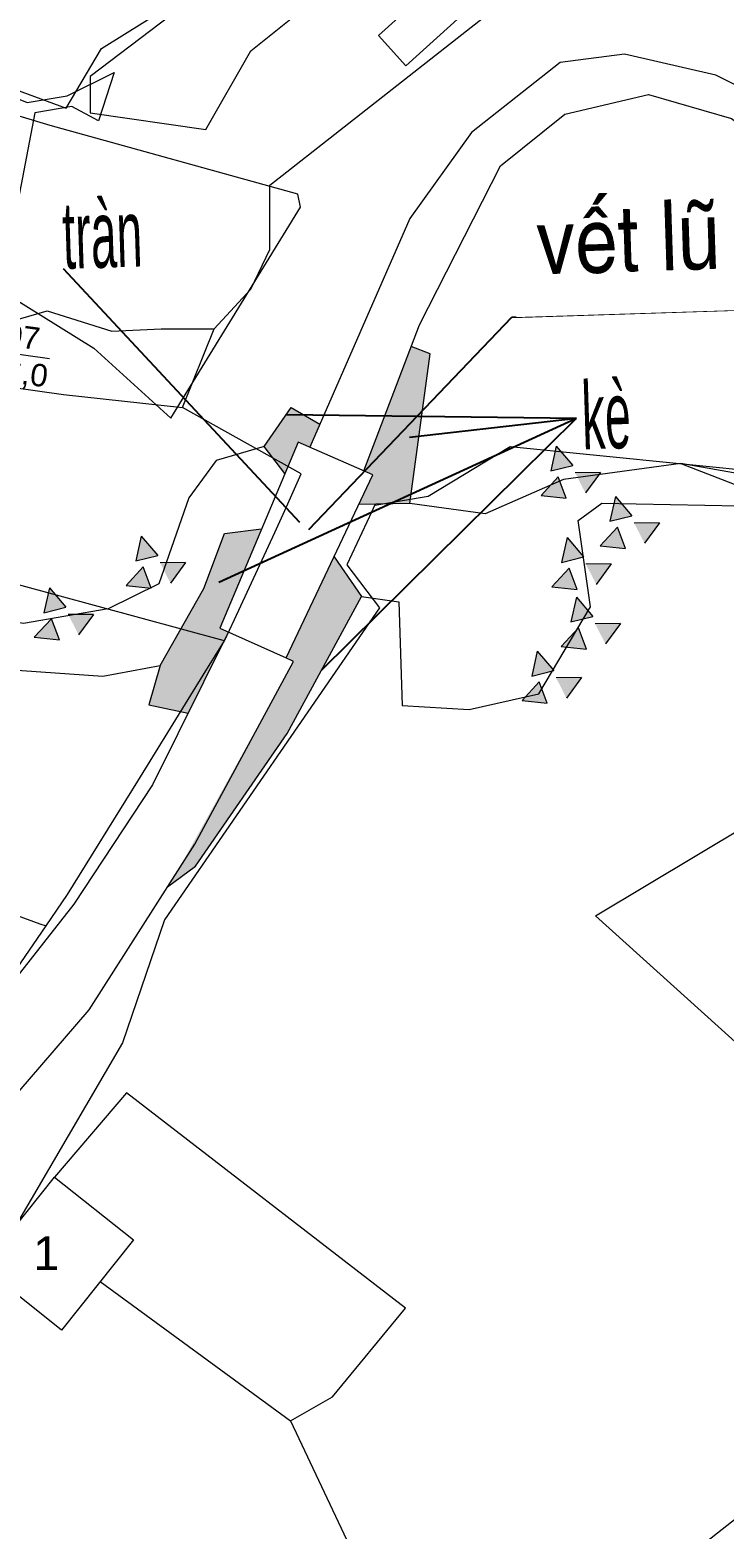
# Model space of a CAD drawing. Header units: metres. Extents: x 0 to 551036, y 0 to 1845929.
# Drawn here: x 548243.8 to 548305.8, y 1841188.5 to 1841322.4 of the extents above; entities that cross this region are included whole.
import ezdxf
from ezdxf.enums import TextEntityAlignment as Align

# ---------------------------------------------------------------- set-up
doc = ezdxf.new("R2010")
doc.units = ezdxf.units.M
doc.header["$MEASUREMENT"] = 0
for name, color, linetype, lineweight in [('BD HH1 KEM TMB$0$ao_ho_song_suoi', 7, 'Continuous', 0), ('BD HH1 KEM TMB$0$caucong', 7, 'Continuous', 0), ('BD HH1 KEM TMB$0$chamnha', 7, 'Continuous', 0), ('BD HH1 KEM TMB$0$Duong BT', 7, 'Continuous', 0), ('BD HH1 KEM TMB$0$duongdapcao', 7, 'Continuous', 0), ('BD HH1 KEM TMB$0$ghichuthuyetminh', 7, 'Continuous', 0), ('BD HH1 KEM TMB$0$nha', 7, 'Continuous', 0), ('BD HH1 KEM TMB$0$ranhgioithucvat', 7, 'Continuous', 0), ('BD HH1 KEM TMB$0$san_mong', 7, 'Continuous', 0), ('BD HH1 KEM TMB$0$tuong_ke', 7, 'Continuous', 0), ('Level 10', 7, 'Continuous', 0), ('Level 13', 7, 'Continuous', 0), ('Level 15', 7, 'Continuous', 0), ('Level 2', 7, 'Continuous', 0), ('Level 22', 7, 'Continuous', 0), ('Level 4', 7, 'Continuous', 0)]:
    doc.layers.add(name, color=color, linetype=linetype, lineweight=lineweight)
doc.styles.add('BD HH1 KEM TMB$0$chamnha', font='', dxfattribs={"height": 4})
doc.styles.add('BD HH1 KEM TMB$0$ghichuduongdien', font='', dxfattribs={"height": 6})
doc.styles.add('BD HH1 KEM TMB$0$Standard', font='txt.shx')
doc.styles.get("Standard").update_dxf_attribs({"font": '', "height": 4})
doc.styles.add('Style-Arial', font='arial.ttf')
doc.styles.get('BD HH1 KEM TMB$0$chamnha').set_extended_font_data('.VnArial')
doc.styles.get('BD HH1 KEM TMB$0$ghichuduongdien').set_extended_font_data('.VnArial Narrow')
doc.styles.get('Standard').set_extended_font_data('.VnArial')
doc.dimstyles.get("Standard").update_dxf_attribs({"dimtxt": 0.18, "dimasz": 0.18, "dimexe": 0.18, "dimexo": 0.0625, "dimgap": 0.09, "dimtad": 0, "dimtih": 1, "dimtoh": 1, "dimdec": 4, "dimzin": 0, "dimdsep": 46, "dimtxsty": 'Standard', "dimcen": 0.09, "dimadec": 0, "dimazin": 0, "dimtfac": 1, "dimtdec": 4, "dimtofl": 0, "dimtmove": 0, "dimatfit": 3, "dimfxl": 1, "dimtolj": 1, "dimtzin": 0, "dimarcsym": 0})

# ---------------------------------------------------------------- blocks, each defined once
blk = doc.blocks.new('BD HH1 KEM TMB$0$DA1')
at = {"layer": 'Level 10'}
for points in [[(42581.57, 97263.99), (42583.85, 97274.22), (42590.67, 97266.26)], [(42587.98, 97252.76), (42577.56, 97253.84), (42584.67, 97261.53)]]:
    blk.add_hatch(color=7, dxfattribs=at).paths.add_polyline_path(points)
at = {"layer": 'Level 10', "extrusion": (0, 0, -1)}
blk.add_hatch(color=7, dxfattribs=at).paths.add_polyline_path([(-42595.88, 97254.87), (-42602.1, 97263.31), (-42591.62, 97263.22)])
at = {"layer": 'Level 10', "color": 7}
for p, q in [((42583.85, 97274.22, 1062767.06), (42581.57, 97263.99, 1062767.06)), ((42583.85, 97274.22, 1062767.06), (42590.67, 97266.26, 1062767.06)), ((42581.57, 97263.99, 1062767.06), (42590.67, 97266.26, 1062767.06)), ((42577.56, 97253.84, 1062767.06), (42584.67, 97261.53, 1062767.06)), ((42587.98, 97252.76, 1062767.06), (42584.67, 97261.53, 1062767.06)), ((42602.1, 97263.31, 1062767.06), (42591.62, 97263.22, 1062767.06)), ((42602.1, 97263.31, 1062767.06), (42595.88, 97254.87, 1062767.06)), ((42577.56, 97253.84, 1062767.06), (42587.98, 97252.76, 1062767.06))]:
    blk.add_line(p, q, dxfattribs=at)
blk = doc.blocks.new('N_THUA_160')
at = {"layer": 'Level 13', "color": 2, "linetype": 'Continuous', "lineweight": 0}
blk.add_line((-0.63, 0.09), (6.16, -0.85), dxfattribs=at)
at = {"layer": 'Level 13', "color": 5, "linetype": 'Continuous', "lineweight": 0, "style": 'Style-Arial'}
blk.add_text('807', height=2, rotation=352.1196, dxfattribs=at).set_placement((2.99, 1.2), align=Align.MIDDLE_CENTER)
at = {"layer": 'Level 2', "color": 3, "linetype": 'Continuous', "lineweight": 0, "style": 'Style-Arial'}
blk.add_text('DGT', height=2, rotation=352.1196, dxfattribs=at).set_placement((-1.22, 0.17), align=Align.MIDDLE_RIGHT)
at = {"layer": 'Level 4', "color": 1, "linetype": 'Continuous', "lineweight": 0, "style": 'Style-Arial'}
blk.add_text('946,0', height=2, rotation=352.1196, dxfattribs=at).set_placement((2.55, -1.97), align=Align.MIDDLE_CENTER)

msp = doc.modelspace()

# ---------------------------------------------------------------- hatches: boundary and pattern name
at = {"layer": 'Level 22'}
h = msp.add_hatch(dxfattribs=at)
h.set_pattern_fill('HONEY', color=256, style=0, pattern_type=2)
h.set_pattern_definition([(0, (-0.0008, -0.0002), (0.1875, 0.108253), [0.125, -0.25]), (120, (-0.0008, -0.0002), (-0.187499848036, 0.1082532632096), [0.125, -0.25]), (60, (-0.0008, -0.0002), (1.51964e-07, 0.2165062632096), [-0.25, 0.125])])
h.paths.add_polyline_path([(548268.79374, 1841285.10317), (548269.69153, 1841287.15543), (548267.15472, 1841288.65153), (548264.7309, 1841285.18865), (548266.58814, 1841282.76193), (548267.76227, 1841285.55372)])
h.paths.add_polyline_path([(548273.18373, 1841279.98807), (548277.72008, 1841280.09656), (548279.54144, 1841293.45321), (548277.85341, 1841294.0977), (548273.61421, 1841282.99441), (548274.43684, 1841282.63454)])
h.paths.add_polyline_path([(548256.30779, 1841246.00525), (548258.60777, 1841247.6997), (548266.79191, 1841259.56152), (548273.40633, 1841271.77823), (548270.98234, 1841275.33892), (548266.70214, 1841266.29949), (548267.35621, 1841265.98238)])
h.paths.add_polyline_path([(548254.43781, 1841262.11563), (548257.95398, 1841261.37809), (548261.55283, 1841268.62211), (548260.78666, 1841268.96738), (548264.50722, 1841277.81399), (548261.19602, 1841277.4134), (548259.33871, 1841272.50414), (548255.44435, 1841265.62686)])

# ---------------------------------------------------------------- linework, layer by layer
at = {"layer": 'BD HH1 KEM TMB$0$ao_ho_song_suoi', "flags": 128}
for points in [[(548266.58814, 1841282.76193), (548264.7309, 1841285.18865), (548260.44111, 1841283.93042), (548257.99665, 1841280.5805), (548255.32453, 1841272.90204), (548250.81905, 1841270.67055), (548243.25801, 1841269.37468), (548234.71438, 1841270.70819), (548231.73071, 1841273.2623), (548230.10107, 1841277.47255), (548229.70564, 1841283.38733), (548236.7035, 1841285.78013), (548231.63484, 1841293.04993), (548201.24687, 1841307.13249), (548176.07134, 1841316.24663), (548154.15509, 1841316.89188), (548121.55032, 1841312.93435), (548107.8302, 1841306.85826), (548101.09596, 1841289.5172)], [(548035.37117, 1841223.48136), (548068.58705, 1841210.3613), (548084.7756, 1841195.28936), (548105.58945, 1841191.28882), (548121.9098, 1841203.20979), (548123.58737, 1841232.7837), (548120.47189, 1841245.10257), (548106.05677, 1841262.1694), (548103.25283, 1841269.05206), (548106.4522, 1841289.85058), (548114.06117, 1841301.96512), (548119.82482, 1841306.84213), (548154.73026, 1841310.92333), (548178.76743, 1841310.85342), (548195.57908, 1841302.37378), (548213.12166, 1841291.93688), (548223.12717, 1841286.09738), (548226.17076, 1841271.85351), (548235.85273, 1841265.69676), (548250.33975, 1841264.65899), (548255.44435, 1841265.62686), (548259.33871, 1841272.50414), (548261.19602, 1841277.4134), (548264.50722, 1841277.81399)], [(548304.40542, 1841082.86013), (548297.3117, 1841093.80786), (548298.62979, 1841110.5198), (548306.69411, 1841136.25447), (548318.12555, 1841159.66625), (548327.63976, 1841171.93136), (548349.89153, 1841191.53616), (548354.9482, 1841199.95128), (548341.58756, 1841228.63797), (548327.50795, 1841264.59446), (548318.35322, 1841276.45629), (548309.28236, 1841282.34418), (548301.90105, 1841283.64543), (548291.42822, 1841282.22588), (548284.45433, 1841279.1502), (548277.72008, 1841280.09656), (548273.18373, 1841279.98807)], [(548270.98234, 1841275.33892), (548273.40633, 1841271.77823), (548276.76147, 1841271.3158), (548277.04905, 1841262.04035), (548283.01641, 1841261.70697), (548289.22342, 1841263.09426), (548293.84872, 1841270.85337), (548292.7583, 1841278.58023), (548294.85526, 1841280.12883), (548307.1135, 1841279.88148), (548316.75953, 1841268.82622), (548321.56456, 1841259.60454), (548329.95241, 1841232.35891), (548343.19323, 1841205.66711), (548342.35445, 1841199.41358), (548326.46546, 1841185.09981), (548326.46546, 1841179.93244), (548311.90656, 1841168.26419), (548299.01323, 1841155.20328), (548290.34978, 1841126.46282), (548283.85519, 1841107.34195), (548285.77242, 1841086.94133), (548288.67222, 1841046.89827)]]:
    msp.add_lwpolyline(points, dxfattribs=at)
at = {"layer": 'BD HH1 KEM TMB$0$caucong', "flags": 128}
msp.add_lwpolyline([(548266.70297, 1841266.30124), (548274.43684, 1841282.63454), (548267.76251, 1841285.55429), (548260.78666, 1841268.96738), (548266.70297, 1841266.30124)], dxfattribs=at)
at = {"layer": 'BD HH1 KEM TMB$0$Duong BT', "flags": 128}
for points in [[(548482.68081, 1841231.67243), (548443.29621, 1841228.6541), (548426.43664, 1841228.77778), (548407.98337, 1841232.4073), (548389.02683, 1841241.16118), (548372.49079, 1841255.30826), (548354.48088, 1841272.75148), (548339.57447, 1841289.52257), (548322.35542, 1841306.74534), (548314.54274, 1841313.55809), (548305.02852, 1841318.31142), (548296.88032, 1841320.19878), (548291.12866, 1841319.45136), (548283.24408, 1841313.19783), (548277.73206, 1841305.5355), (548268.79374, 1841285.10317)], [(548273.61421, 1841282.99441), (548278.59481, 1841296.03959), (548285.82035, 1841310.22431), (548291.54805, 1841314.85397), (548299.01323, 1841316.59614), (548306.43049, 1841314.45606), (548316.19634, 1841307.32069), (548340.65291, 1841282.98405), (548359.69333, 1841263.2018), (548375.60627, 1841247.24802), (548388.11615, 1841237.51552), (548405.7546, 1841229.54132), (548423.27322, 1841225.91717), (548437.53256, 1841225.15363), (548453.36163, 1841226.46563), (548483.82786, 1841228.66287)], [(548261.58288, 1841268.6826), (548254.76736, 1841254.96387), (548247.7618, 1841244.33093), (548238.74055, 1841232.85897), (548230.85597, 1841220.97564), (548220.86245, 1841207.7588), (548210.89289, 1841196.70353), (548197.66406, 1841182.44891), (548178.12037, 1841162.11282), (548156.26403, 1841140.16898), (548145.91103, 1841131.18389), (548130.51334, 1841120.47814), (548111.64068, 1841109.70786), (548099.57416, 1841105.66968), (548091.30614, 1841104.44371), (548082.57079, 1841103.88987), (548064.36916, 1841109.99822), (548048.03682, 1841117.41321)], [(548042.88429, 1841115.22474), (548060.41489, 1841109.14327), (548073.97924, 1841103.54574), (548083.37363, 1841100.77654), (548090.26365, 1841100.81956), (548100.77242, 1841103.72856), (548109.98707, 1841105.73958), (548117.59605, 1841109.00347), (548138.30206, 1841121.87618), (548160.79347, 1841139.5775), (548172.93189, 1841152.04694), (548197.05294, 1841176.03944), (548210.20988, 1841191.26731), (548225.12827, 1841207.7803), (548238.60874, 1841222.70706), (548249.10554, 1841234.88613), (548258.53587, 1841249.66233), (548267.35621, 1841265.98238), (548266.59331, 1841266.35225)]]:
    msp.add_lwpolyline(points, dxfattribs=at)
at = {"layer": 'BD HH1 KEM TMB$0$duongdapcao', "flags": 128}
for points in [[(548230.87994, 1841321.33334), (548247.06849, 1841315.37017), (548250.21992, 1841320.70422), (548259.51845, 1841326.5491), (548265.77339, 1841330.45286), (548277.19285, 1841338.13669), (548283.26804, 1841343.76649), (548280.40419, 1841353.68719), (548269.89542, 1841359.4783), (548248.61425, 1841339.12608), (548243.72533, 1841337.72804), (548230.47253, 1841321.78501), (548230.87994, 1841321.33334)], [(548269.99128, 1841324.10791), (548276.71354, 1841333.92107), (548274.17322, 1841335.31373), (548265.09038, 1841328.03317), (548256.33107, 1841323.61322), (548249.2014, 1841318.21464), (548249.2014, 1841314.94538), (548259.51845, 1841313.47206), (548263.53263, 1841320.50527), (548267.54682, 1841323.69925), (548269.99128, 1841324.10791)], [(548267.72656, 1841307.71321), (548245.63057, 1841313.8377), (548236.32006, 1841316.63378), (548224.19362, 1841322.88731), (548214.09226, 1841305.95491), (548231.43114, 1841296.44824), (548240.28631, 1841299.696), (548249.54889, 1841293.96404), (548256.39098, 1841287.7105), (548267.97819, 1841306.53026), (548267.72656, 1841307.71321)]]:
    msp.add_lwpolyline(points, close=True, dxfattribs=at)
at = {"layer": 'BD HH1 KEM TMB$0$nha', "flags": 128}
for points in [[(548274.94011, 1841321.86029), (548284.44234, 1841330.46361), (548286.88119, 1841327.76994), (548277.37895, 1841319.16663), (548274.94011, 1841321.86029)], [(548239.61528, 1841211.9099), (548246.026, 1841219.954), (548253.05966, 1841214.34855), (548246.64895, 1841206.30445), (548239.61528, 1841211.9099)]]:
    msp.add_lwpolyline(points, close=True, dxfattribs=at)
at = {"layer": 'BD HH1 KEM TMB$0$ranhgioithucvat', "flags": 128}
for points in [[(548301.90105, 1841283.64543), (548362.8703, 1841260.01667)], [(548267.06751, 1841198.1876), (548276.60314, 1841178.02915), (548301.95312, 1841185.67672), (548327.78104, 1841205.99122), (548318.93226, 1841221.0477), (548294.30009, 1841243.2739), (548321.56456, 1841259.60454)]]:
    msp.add_lwpolyline(points, dxfattribs=at)
at = {"layer": 'BD HH1 KEM TMB$0$san_mong', "flags": 128}
for points in [[(548277.72008, 1841280.09656), (548279.54144, 1841293.45321), (548277.85341, 1841294.0977)], [(548264.7309, 1841285.18865), (548267.15472, 1841288.65153), (548269.69153, 1841287.15543)], [(548256.1079, 1841245.85799), (548258.60777, 1841247.6997), (548266.79191, 1841259.56152), (548273.40633, 1841271.77823)], [(548255.44435, 1841265.62686), (548254.43781, 1841262.11563), (548257.95398, 1841261.37809)]]:
    msp.add_lwpolyline(points, dxfattribs=at)
at = {"layer": 'BD HH1 KEM TMB$0$tuong_ke', "flags": 128}
msp.add_lwpolyline([(548250.09146, 1841210.62408), (548267.06751, 1841198.1876), (548270.81808, 1841200.34381), (548277.33664, 1841208.24273), (548252.43671, 1841227.4819), (548246.026, 1841219.954)], dxfattribs=at)
at = {"layer": 'Level 10', "color": 5, "linetype": 'Continuous', "lineweight": 0}
msp.add_line((548257.45, 1841288.67), (548260.26, 1841295.69), dxfattribs=at)
at = {"layer": 'Level 10', "color": 5, "linetype": 'Continuous', "lineweight": 0, "flags": 128}
for points in [[(548235.26, 1841326.11), (548233.12, 1841322.04), (548235.14, 1841320.38), (548239.32, 1841317.61), (548243.6, 1841315.88), (548247.17, 1841316.48), (548251.34, 1841318.57), (548249.95, 1841314.24), (548247.56, 1841315.52), (548244.26, 1841314.96), (548242.66, 1841306.53), (548240.38, 1841299.34), (548240.32, 1841296.73), (548242.09, 1841296.32), (548245.37, 1841297.27), (548251.13, 1841295.48), (548255.54, 1841295.67), (548260.26, 1841295.69)], [(548125.33, 1841315.26), (548134.3604, 1841319.3574), (548138.84, 1841321.39), (548174.23, 1841319.96), (548202.3, 1841310.54), (548213.77, 1841306.17), (548221, 1841299.49), (548237.51, 1841291.12), (548246.83, 1841289.83), (548257.45, 1841288.67)], [(548201.23, 1841292.91), (548227.55, 1841276.98), (548261.0516, 1841267.8803), (548261.2, 1841267.84)], [(548261.2, 1841267.84), (548262.0841, 1841269.7402), (548265.69, 1841277.49), (548266.7185, 1841279.7789), (548268.04, 1841282.72), (548257.45, 1841288.67)], [(548309.78, 1841282.83), (548286.68, 1841285.14), (548279.37, 1841280.7), (548274.5975, 1841279.9145), (548274.57, 1841279.91), (548274.4461, 1841279.6425), (548274.3239, 1841279.3787), (548272.12, 1841274.62), (548275.02, 1841270.76), (548255.85, 1841242.91), (548252.1, 1841231.94), (548227.42, 1841189.73), (548202.68, 1841173.4), (548183.64, 1841151.95), (548167.79, 1841134.89), (548156.99, 1841123.36), (548139.72, 1841112.68), (548128.63, 1841106.8)], [(548245.27, 1841242.38), (548247.18, 1841245.17), (548253.4509, 1841255.31), (548259.5312, 1841265.1417), (548261.2, 1841267.84)], [(548208.27, 1841255.94), (548244.7302, 1841242.5778), (548245.27, 1841242.38)], [(548216.22, 1841205.96), (548221.99, 1841208.39), (548245.27, 1841242.38)]]:
    msp.add_lwpolyline(points, dxfattribs=at)

# ---------------------------------------------------------------- block references
at = {"layer": 'BD HH1 KEM TMB$0$nha', "xscale": 0.2159999999916181, "yscale": 0.2159999999916181, "zscale": 0.2159999999916181}
for p in [(539092.68495, 1820273.97531), (539097.95682, 1820269.48248), (539055.6605, 1820265.93701), (539093.65067, 1820265.81027), (539047.46509, 1820261.31427), (539094.4739, 1820260.49576), (539090.99099, 1820255.66497)]:
    msp.add_blockref('BD HH1 KEM TMB$0$DA1', p, dxfattribs=at)
at = {"layer": 'Level 2', "color": 3, "linetype": 'Continuous', "lineweight": 0}
msp.add_blockref('N_THUA_160', (548239.41167, 1841293.88539), dxfattribs=at)

# ---------------------------------------------------------------- texts
at = {"layer": 'BD HH1 KEM TMB$0$chamnha', "style": 'BD HH1 KEM TMB$0$chamnha'}
msp.add_text('1', height=3, dxfattribs=at).set_placement((548244.13274, 1841211.66793))
at = {"layer": 'BD HH1 KEM TMB$0$ghichuthuyetminh', "linetype": 'ByBlock', "style": 'BD HH1 KEM TMB$0$ghichuduongdien', "width": 0.6}
for s, p in [('trµn', (548246.83099, 1841301.02925)), ('kÌ', (548293.16059, 1841284.91384))]:
    msp.add_text(s, height=6, rotation=1.8202087, dxfattribs=at).set_placement(p)

# ---------------------------------------------------------------- leaders
at = {"layer": 'Level 15'}
for points in [[(548267.90648, 1841278.39658), (548246.83099, 1841301.02925)], [(548266.71975, 1841288.0301), (548292.59549, 1841287.70609)], [(548260.68812, 1841273.06798), (548292.59549, 1841287.70609)], [(548269.84223, 1841265.19541), (548292.59549, 1841287.70609)], [(548277.70191, 1841285.99771), (548292.59549, 1841287.70609)]]:
    msp.add_leader(points, dimstyle='Standard', override={"dimtxsty": 'BD HH1 KEM TMB$0$Standard'}, dxfattribs=at)
at = {"layer": 'Level 15', "color": 30, "linetype": 'ByBlock'}
msp.add_leader([(548268.72968, 1841277.75704), (548286.83603, 1841296.7246), (548361.40343, 1841299.08178)], dimstyle='Standard', override={"dimtxsty": 'BD HH1 KEM TMB$0$Standard'}, dxfattribs=at)

# ---------------------------------------------------------------- next in the draw order: wipeouts: each hides what was drawn before it
at = {"color": 135}
msp.add_wipeout([(548287.22996, 1841296.7246), (548361.40343, 1841299.08178), (548361.0095, 1841311.47743), (548286.83603, 1841309.12025)], dxfattribs=at).dxf.layer = 'BD HH1 KEM TMB$0$ghichuthuyetminh'

# ---------------------------------------------------------------- next in the draw order: linework, layer by layer
at = {"layer": 'Level 10', "color": 5, "linetype": 'Continuous', "lineweight": 0, "flags": 128}
msp.add_lwpolyline([(548260.26, 1841295.69), (548263.54, 1841299.23), (548265.23, 1841302.75), (548265.25, 1841308.5), (548290.93, 1841328.72), (548298.31, 1841329.59), (548323.67, 1841315.5)], dxfattribs=at)

# ---------------------------------------------------------------- next in the draw order: texts
at = {"layer": 'BD HH1 KEM TMB$0$ghichuthuyetminh', "color": 30, "linetype": 'ByBlock', "style": 'BD HH1 KEM TMB$0$ghichuduongdien'}
msp.add_text('vÕt lò lÞch sö :473.36m', height=6, rotation=1.8202087, dxfattribs=at).set_placement((548289.12403, 1841300.53198))

doc.saveas('drawing.dxf')
